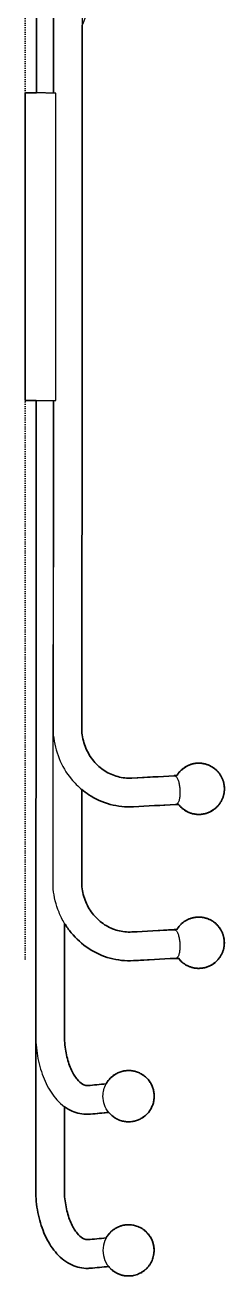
# Model space of a CAD drawing. Header units: millimetres. Extents: x 43 to 2212, y -454 to 621.
# Drawn here: x 1297 to 1395, y -451 to 159 of the extents above; entities that cross this region are included whole.
import ezdxf

# ---------------------------------------------------------------- set-up
doc = ezdxf.new("R2010")
doc.units = ezdxf.units.MM
doc.linetypes.add('Dots', pattern=[1, 0, -1])
doc.layers.add('Blocks', color=7, linetype='Continuous')
for name, color, linetype, lineweight, true_color in [('Blocks$Inner', 7, 'Continuous', 25, 0x007f00), ('Blocks$Outline', 7, 'Continuous', 35, 0xff3f3f), ('Groud', 7, 'Dots', 25, 0x243775)]:
    doc.layers.add(name, color=color, linetype=linetype, lineweight=lineweight, true_color=true_color)

# ---------------------------------------------------------------- blocks, each defined once
blk = doc.blocks.new('Coat Tree Wall Rack Right')
at = {"layer": 'Blocks$Inner'}
for p, q in [((27.98, 261.31), (27.88, 43.9)), ((5.52, 135.01), (5.5, 75)), ((2.72, 75), (0.23, 75)), ((27.84, -43.95), (27.75, -237.19)), ((14.97, -74.82), (14.97, -53.15)), ((-0.03, -73.83), (-0.03, -74.83)), ((0.17, -75.03), (2.65, -75.04)), ((5.26, -463), (5.43, -75.04)), ((52.12, -259.18), (72.96, -258.03)), ((73.05, -257.92), (73.8, -257.88)), ((27.74, -264.79), (27.72, -312.21)), ((73.73, -272), (52.9, -273.16)), ((74.58, -272.06), (73.83, -272.1)), ((19.31, -330.05), (19.28, -387.32)), ((73.77, -332.95), (73.02, -332.99)), ((73.79, -347.17), (74.54, -347.13)), ((5.28, -387.74), (5.3, -387.95)), ((30.59, -409.15), (39.56, -408.3)), ((19.27, -419.42), (19.25, -462.37)), ((31.9, -423.09), (40.87, -422.24)), ((5.25, -462.79), (5.26, -463)), ((30.58, -484.27), (39.55, -483.46)), ((31.84, -498.21), (40.81, -497.41))]:
    blk.add_line(p, q, dxfattribs=at)
for points in [[(13.99, 284.99), (13.91, 110.68), (13.9, 74.99), (13.91, 110.68), (13.96, 209.97)], [(27.91, 108.14), (27.88, 43.88), (27.85, -36.1)], [(0.03, 74.8), (-0.03, -74.8), (-0.03, -74.83)], [(14.98, -53.72), (15.03, 66.28), (15.03, 74.78)], [(27.88, 36.05), (27.85, -36.12), (27.75, -237.19)], [(13.75, -313.26), (13.72, -312.92), (13.84, -75.03), (13.75, -237.9), (13.79, -238.25)], [(52.1, -334.22), (72.63, -333.11), (72.93, -333.09)], [(73.69, -347.07), (73.39, -347.09), (52.86, -348.2)]]:
    blk.add_lwpolyline(points, dxfattribs=at)
at = {"layer": 'Blocks$Inner', "extrusion": (0, 0, -1)}
blk.add_circle((-50.49, -489.51), 12.5, dxfattribs=at)
at = {"layer": 'Blocks$Inner'}
for centre, radius, start, end in [((0.23, 74.8), 0.2, 90.0876, 179.97384), ((0.17, -74.83), 0.2, 179.97384, 269.86008), ((84.76, -339.46), 12.5, 217.49572, 148.7261)]:
    blk.add_arc(centre, radius, start, end, dxfattribs=at)
at = {"layer": 'Blocks$Inner', "extrusion": (0, 0, -1)}
for centre, start, end in [((-84.79, -264.38), 31.99839, 321.67547), ((-84.79, -264.38), 31.22593, 31.99839), ((-84.79, -264.38), 321.67547, 322.44793), ((-50.53, -414.3), 28.68284, 320.57125), ((-50.53, -414.3), 0, 28.68284), ((-50.53, -414.3), 320.57125, 0)]:
    blk.add_arc(centre, 12.5, start, end, dxfattribs=at)
at = {"layer": 'Blocks$Inner'}
for points, knots in [([(61.45, 142.74), (57.53, 142.38), (53.56, 140.98), (45.55, 135.74), (41.56, 131.89), (34.23, 121.87), (30.9, 115.71), (28.06, 108.53), (27.99, 108.34), (27.91, 108.14)], [144.9165345, 144.9165345, 144.9165345, 144.9165345, 145.2199279, 145.2199279, 145.5235537, 145.5235537, 145.8271795, 145.8271795, 145.8354726, 145.8354726, 145.8354726, 145.8354726]), ([(6.18, 75), (5.91, 75), (5.63, 75), (5.06, 75), (4.77, 75), (4.19, 75), (3.9, 75), (3.31, 75), (3.02, 75), (2.72, 75)], [129.6423422, 129.6423422, 129.6423422, 129.6423422, 129.703577, 129.703577, 129.765278, 129.765278, 129.826979, 129.826979, 129.8882139, 129.8882139, 129.8882139, 129.8882139]), ([(15.03, 74.78), (15.03, 74.8), (15.03, 74.82), (15.01, 74.87), (15, 74.89), (14.98, 74.92), (14.97, 74.93), (14.94, 74.95), (14.93, 74.95), (14.91, 74.96), (14.9, 74.97), (14.89, 74.97), (14.89, 74.97), (14.87, 74.97), (14.87, 74.98), (14.85, 74.98), (14.85, 74.98), (14.84, 74.98), (14.84, 74.98), (14.82, 74.98), (14.82, 74.98), (14.78, 74.98), (14.74, 74.98), (14.6, 74.98), (14.46, 74.98), (14.17, 74.98), (14.07, 74.99), (13.84, 74.99), (13.71, 74.99), (13.43, 74.99), (13.28, 74.99), (12.96, 74.99), (12.79, 74.99), (12.43, 74.99), (12.24, 74.99), (11.84, 74.99), (11.63, 74.99), (11.19, 74.99), (10.96, 74.99), (10.49, 74.99), (10.24, 74.99), (9.74, 75), (9.48, 75), (8.94, 75), (8.66, 75), (8.09, 75), (7.8, 75), (7.21, 75), (6.91, 75), (6.47, 75), (6.32, 75), (6.18, 75)], [128.49988, 128.49988, 128.49988, 128.49988, 128.500319, 128.500319, 128.501062, 128.501062, 128.501543, 128.501543, 128.502743, 128.502743, 128.504281, 128.504281, 128.505351, 128.505351, 128.508557, 128.508557, 128.517235, 128.517235, 128.534589, 128.534589, 128.569297, 128.569297, 128.638714, 128.638714, 128.777547, 128.777547, 128.846627, 128.846627, 128.916379, 128.916379, 128.986132, 128.986132, 129.055214, 129.055214, 129.124294, 129.124294, 129.194047, 129.194047, 129.2638, 129.2638, 129.33288, 129.33288, 129.401961, 129.401961, 129.471714, 129.471714, 129.541466, 129.541466, 129.610547, 129.610547, 129.642342, 129.642342, 129.642342, 129.642342]), ([(5.43, -75.04), (5.8, -75.04), (6.17, -75.04), (6.84, -75.04), (7.14, -75.04), (7.73, -75.04), (8.03, -75.04), (8.59, -75.04), (8.87, -75.04), (9.41, -75.03), (9.67, -75.03), (10.17, -75.03), (10.42, -75.03), (10.89, -75.03), (11.12, -75.03), (11.56, -75.03), (11.77, -75.03), (12.17, -75.03), (12.36, -75.03), (12.72, -75.03), (12.89, -75.03), (13.21, -75.03), (13.36, -75.03), (13.64, -75.03), (13.77, -75.03), (14, -75.03), (14.11, -75.03), (14.39, -75.03), (14.53, -75.03), (14.67, -75.02), (14.71, -75.02), (14.75, -75.02), (14.76, -75.02), (14.77, -75.02), (14.77, -75.02), (14.78, -75.02), (14.79, -75.02), (14.8, -75.02), (14.8, -75.02), (14.82, -75.02), (14.82, -75.01), (14.83, -75.01), (14.84, -75.01), (14.86, -75), (14.87, -74.99), (14.9, -74.97), (14.91, -74.96), (14.93, -74.94), (14.95, -74.91), (14.96, -74.86), (14.97, -74.84), (14.97, -74.82)], [2.994706, 2.994706, 2.994706, 2.994706, 3.07693, 3.07693, 3.14601, 3.14601, 3.215763, 3.215763, 3.285516, 3.285516, 3.354596, 3.354596, 3.423677, 3.423677, 3.49343, 3.49343, 3.563183, 3.563183, 3.632263, 3.632263, 3.701345, 3.701345, 3.771098, 3.771098, 3.84085, 3.84085, 3.90993, 3.90993, 4.048763, 4.048763, 4.118179, 4.118179, 4.152888, 4.152888, 4.170242, 4.170242, 4.178919, 4.178919, 4.182125, 4.182125, 4.183196, 4.183196, 4.184733, 4.184733, 4.185934, 4.185934, 4.186415, 4.186415, 4.187158, 4.187158, 4.187596, 4.187596, 4.187596, 4.187596]), ([(27.75, -237.19), (28.04, -239.72), (28.68, -242.19), (30.63, -246.81), (31.93, -248.95), (35.05, -252.71), (36.87, -254.33), (40.86, -256.9), (43.02, -257.86), (47.5, -259.06), (49.82, -259.3), (52.12, -259.18)], [273.238933, 273.238933, 273.238933, 273.238933, 273.540026, 273.540026, 273.841127, 273.841127, 274.142227, 274.142227, 274.443327, 274.443327, 274.744428, 274.744428, 274.744428, 274.744428]), ([(13.79, -238.25), (14.17, -242.14), (15.13, -245.97), (18.08, -253.18), (20.09, -256.56), (24.1, -261.46), (25.85, -263.22), (27.74, -264.79)], [497.5758364, 497.5758364, 497.5758364, 497.5758364, 497.8795237, 497.8795237, 498.1832109, 498.1832109, 498.3770706, 498.3770706, 498.3770706, 498.3770706]), ([(73.8, -257.88), (73.88, -257.87), (73.96, -257.86), (74.1, -257.81), (74.15, -257.79), (74.21, -257.75), (74.23, -257.73), (74.23, -257.73)], [0.7365486, 0.7365486, 0.7365486, 0.7365486, 0.8234392, 0.8234392, 0.9103297, 0.9103297, 0.9972202, 0.9972202, 0.9972202, 0.9972202]), ([(74.23, -257.73), (74.23, -257.73), (74.21, -257.75), (74.17, -257.8), (74.14, -257.84), (74.1, -257.9)], [0.9972202, 0.9972202, 0.9972202, 0.9972202, 1.0833479, 1.0833479, 1.1700477, 1.1700477, 1.1700477, 1.1700477]), ([(52.9, -273.16), (49.08, -273.37), (45.24, -272.96), (37.85, -270.96), (34.32, -269.37), (29.94, -266.5), (28.82, -265.68), (27.74, -264.79)], [319.619708, 319.619708, 319.619708, 319.619708, 319.9233953, 319.9233953, 320.2270826, 320.2270826, 320.3369103, 320.3369103, 320.3369103, 320.3369103]), ([(75.02, -272.16), (75.02, -272.16), (75.01, -272.14), (74.94, -272.11), (74.89, -272.09), (74.75, -272.06), (74.67, -272.05), (74.58, -272.06)], [64.8776579, 64.8776579, 64.8776579, 64.8776579, 64.9645485, 64.9645485, 65.051439, 65.051439, 65.1383295, 65.1383295, 65.1383295, 65.1383295]), ([(74.88, -272), (74.92, -272.05), (74.96, -272.09), (75.01, -272.14), (75.02, -272.16), (75.02, -272.16)], [64.7048304, 64.7048304, 64.7048304, 64.7048304, 64.7915303, 64.7915303, 64.8776579, 64.8776579, 64.8776579, 64.8776579]), ([(19.31, -330.05), (18.26, -328.31), (17.34, -326.48), (15.09, -320.99), (14.14, -317.16), (13.75, -313.26)], [95.6556556, 95.6556556, 95.6556556, 95.6556556, 95.8146545, 95.8146545, 96.1183418, 96.1183418, 96.1183418, 96.1183418]), ([(27.72, -312.21), (28, -314.74), (28.65, -317.21), (30.6, -321.84), (31.9, -323.98), (35.02, -327.74), (36.84, -329.36), (40.83, -331.94), (42.99, -332.9), (47.48, -334.11), (49.79, -334.35), (52.1, -334.22)], [545.797049, 545.797049, 545.797049, 545.797049, 546.098146, 546.098146, 546.399248, 546.399248, 546.700349, 546.700349, 547.001451, 547.001451, 547.302552, 547.302552, 547.302552, 547.302552]), ([(52.86, -348.2), (49.04, -348.41), (45.2, -348), (37.81, -346), (34.28, -344.4), (27.85, -340.19), (24.95, -337.57), (21.33, -333.15), (20.27, -331.63), (19.31, -330.05)], [94.599905, 94.599905, 94.599905, 94.599905, 94.903593, 94.903593, 95.20728, 95.20728, 95.510967, 95.510967, 95.655656, 95.655656, 95.655656, 95.655656]), ([(74.16, -332.83), (74.16, -332.83), (74.16, -332.83), (74.12, -332.85), (74.07, -332.88), (73.94, -332.92), (73.86, -332.94), (73.77, -332.95)], [61.8485971, 61.8485971, 61.8485971, 61.8485971, 61.8602282, 61.8602282, 61.9469742, 61.9469742, 62.0337203, 62.0337203, 62.0337203, 62.0337203]), ([(74.07, -332.97), (74.11, -332.91), (74.14, -332.87), (74.18, -332.81), (74.2, -332.8), (74.2, -332.8), (74.19, -332.81), (74.16, -332.83)], [61.5999901, 61.5999901, 61.5999901, 61.5999901, 61.6867362, 61.6867362, 61.7734822, 61.7734822, 61.8485971, 61.8485971, 61.8485971, 61.8485971]), ([(74.54, -347.13), (74.63, -347.12), (74.71, -347.13), (74.84, -347.16), (74.9, -347.18), (74.94, -347.2), (74.94, -347.2), (74.94, -347.2)], [-2.3703529, -2.3703529, -2.3703529, -2.3703529, -2.2836069, -2.2836069, -2.1968609, -2.1968609, -2.1852298, -2.1852298, -2.1852298, -2.1852298]), ([(74.94, -347.2), (74.97, -347.21), (74.98, -347.22), (74.98, -347.22), (74.97, -347.21), (74.92, -347.16), (74.88, -347.12), (74.84, -347.07)], [-2.1852298, -2.1852298, -2.1852298, -2.1852298, -2.1101148, -2.1101148, -2.0233688, -2.0233688, -1.9366228, -1.9366228, -1.9366228, -1.9366228]), ([(5.3, -387.95), (5.51, -391.57), (6.04, -395.15), (7.71, -401.97), (8.85, -405.21), (11.74, -411.13), (13.49, -413.81), (16.71, -417.33), (17.94, -418.45), (19.27, -419.42)], [0, 0, 0, 0, 0.303687, 0.303687, 0.607375, 0.607375, 0.911062, 0.911062, 1.074814, 1.074814, 1.074814, 1.074814]), ([(19.28, -387.32), (19.45, -390.02), (19.85, -392.66), (21.01, -397.49), (21.78, -399.69), (23.51, -403.39), (24.46, -404.91), (26.33, -407.2), (27.24, -407.97), (28.87, -408.96), (29.52, -409.13), (30.27, -409.17), (30.43, -409.16), (30.59, -409.15)], [1.683602, 1.683602, 1.683602, 1.683602, 1.974593, 1.974593, 2.26071, 2.26071, 2.537582, 2.537582, 2.809495, 2.809495, 3.111741, 3.111741, 3.194818, 3.194818, 3.194818, 3.194818]), ([(19.27, -419.42), (20.41, -420.24), (21.62, -420.96), (25.36, -422.65), (28.07, -423.24), (31.16, -423.14), (31.53, -423.12), (31.9, -423.09)], [2.7511957, 2.7511957, 2.7511957, 2.7511957, 2.8911312, 2.8911312, 3.1581712, 3.1581712, 3.1948185, 3.1948185, 3.1948185, 3.1948185]), ([(5.26, -463), (5.48, -466.62), (6, -470.2), (7.67, -477.03), (8.81, -480.27), (11.7, -486.19), (13.45, -488.88), (17.63, -493.46), (20.07, -495.37), (25.3, -497.76), (28.03, -498.35), (31.11, -498.27), (31.48, -498.25), (31.84, -498.21)], [0, 0, 0, 0, 0.303687, 0.303687, 0.607375, 0.607375, 0.911062, 0.911062, 1.214749, 1.214749, 1.482456, 1.482456, 1.518436, 1.518436, 1.518436, 1.518436]), ([(19.25, -462.37), (19.42, -465.07), (19.82, -467.71), (20.98, -472.55), (21.75, -474.76), (23.48, -478.47), (24.43, -480), (26.31, -482.29), (27.23, -483.07), (28.86, -484.07), (29.52, -484.25), (30.26, -484.29), (30.42, -484.29), (30.58, -484.27)], [44.030752, 44.030752, 44.030752, 44.030752, 44.321779, 44.321779, 44.607982, 44.607982, 44.884968, 44.884968, 45.156822, 45.156822, 45.459071, 45.459071, 45.541989, 45.541989, 45.541989, 45.541989])]:
    blk.add_open_spline(points, degree=3, knots=knots, dxfattribs=at)
for points in [[(2.65, -75.04), (3.6, -75.04), (4.53, -75.04), (5.43, -75.04)], [(72.66, -258.04), (72.78, -257.97), (72.91, -257.93), (73.05, -257.92)], [(73.83, -272.1), (73.7, -272.11), (73.56, -272.08), (73.43, -272.02)], [(73.02, -332.99), (72.89, -332.99), (72.75, -333.04), (72.63, -333.11)], [(73.39, -347.09), (73.52, -347.15), (73.66, -347.17), (73.79, -347.17)], [(19.28, -387.32), (19.28, -387.32), (19.28, -387.33), (19.28, -387.33)]]:
    blk.add_open_spline(points, degree=3, dxfattribs=at)
for points, knots in [([(72.96, -258.03), (75.17, -257.9), (75.56, -264.89), (75.95, -271.88), (73.73, -272)], [295.611272, 295.611272, 295.611272, 297.182068, 297.182068, 298.752864, 298.752864, 298.752864]), ([(72.93, -333.09), (75.15, -332.97), (75.53, -339.96), (75.91, -346.95), (73.69, -347.07)], [568.168351, 568.168351, 568.168351, 569.739147, 569.739147, 571.309943, 571.309943, 571.309943])]:
    blk.add_rational_spline(points, [1, 0.707106781187, 1, 0.707106781187, 1], degree=2, knots=knots, dxfattribs=at)
at = {"layer": 'Blocks$Outline'}
for points in [[(27.91, 108.14), (27.88, 43.9)], [(27.84, -43.95), (27.75, -237.19)], [(-0.03, -56.92), (-0.03, -56.91)], [(-0.03, -63.12), (-0.03, -63.11)], [(5.26, -463), (5.43, -75.04)]]:
    blk.add_lwpolyline(points, dxfattribs=at)
for points, knots in [([(5.5, 75), (5.5, 95), (5.51, 115.01), (5.52, 135.01), (5.52, 135.75), (5.53, 136.49), (5.67, 146.74), (6.62, 156.22), (9.75, 172.43), (11.62, 179.32), (13.95, 185.76)], [-61.577574, -61.577574, -61.577574, -61.577574, -1.571662, -1.571662, -1.571662, -1.548036, -1.548036, -1.244296, -1.244296, -1.004297, -1.004297, -1.004297, -1.004297]), ([(27.88, 43.9), (27.88, 43.89), (27.88, 43.88), (27.88, 43.88), (27.88, 41.27), (27.87, 14.61), (27.86, -12.05), (27.85, -36.1)], [210.082936, 210.082936, 210.082936, 210.082936, 210.101985, 210.101985, 210.101985, 217.929258, 290.082862, 290.082862, 290.082862, 290.082862]), ([(27.85, -36.1), (27.85, -36.11), (27.85, -36.12), (27.85, -36.12), (27.85, -38.73), (27.84, -41.34), (27.84, -43.95)], [72.153604, 72.153604, 72.153604, 72.153604, 72.172653, 72.172653, 72.172653, 79.995874, 79.995874, 79.995874, 79.995874]), ([(27.75, -237.19), (28.04, -239.72), (28.68, -242.19), (30.63, -246.81), (31.93, -248.95), (35.05, -252.71), (36.87, -254.33), (40.86, -256.9), (43.02, -257.86), (47.5, -259.06), (49.82, -259.3), (52.12, -259.18), (58.97, -258.8), (65.81, -258.42), (72.66, -258.04)], [273.238935, 273.238935, 273.238935, 273.238935, 273.540019, 273.540019, 273.841119, 273.841119, 274.14222, 274.14222, 274.44332, 274.44332, 274.74442, 274.74442, 274.74442, 295.308018, 295.308018, 295.308018, 295.308018]), ([(72.66, -258.04), (72.78, -257.97), (72.91, -257.93), (73.05, -257.92), (73.3, -257.91), (73.55, -257.89), (73.8, -257.88), (73.88, -257.87), (73.96, -257.86), (74.1, -257.81), (74.15, -257.79), (74.18, -257.76), (74.19, -257.76), (74.19, -257.76)], [-0.177258, -0.177258, -0.177258, -0.177258, -0.017505, -0.017505, -0.017505, 0.736549, 0.736549, 0.736549, 0.823439, 0.823439, 0.91033, 0.91033, 0.922295, 0.922295, 0.922295, 0.922295]), ([(27.74, -264.79), (27.74, -280.6), (27.73, -296.4), (27.72, -312.21), (28, -314.74), (28.65, -317.21), (30.6, -321.84), (31.9, -323.98), (35.02, -327.74), (36.84, -329.36), (40.83, -331.94), (42.99, -332.9), (47.48, -334.11), (49.79, -334.35), (52.1, -334.22), (58.94, -333.85), (65.78, -333.48), (72.63, -333.11), (72.63, -333.11), (72.63, -333.11), (72.63, -333.11)], [498.377071, 498.377071, 498.377071, 498.377071, 545.796932, 545.796932, 545.796932, 546.098029, 546.098029, 546.399131, 546.399131, 546.700232, 546.700232, 547.001334, 547.001334, 547.302435, 547.302435, 547.302435, 567.864824, 567.864824, 567.864824, 567.86558, 567.86558, 567.86558, 567.86558]), ([(73.43, -272.02), (66.58, -272.4), (59.74, -272.78), (52.9, -273.16), (49.08, -273.37), (45.24, -272.96), (37.85, -270.96), (34.32, -269.37), (29.94, -266.5), (28.82, -265.68), (27.74, -264.79)], [299.056103, 299.056103, 299.056103, 299.056103, 319.619701, 319.619701, 319.619701, 319.923388, 319.923388, 320.227075, 320.227075, 320.336903, 320.336903, 320.336903, 320.336903]), ([(74.99, -272.13), (74.98, -272.13), (74.98, -272.13), (74.94, -272.11), (74.89, -272.09), (74.75, -272.06), (74.67, -272.05), (74.58, -272.06), (74.33, -272.07), (74.08, -272.08), (73.83, -272.1), (73.7, -272.11), (73.56, -272.08), (73.43, -272.02)], [64.952584, 64.952584, 64.952584, 64.952584, 64.964548, 64.964548, 65.051439, 65.051439, 65.13833, 65.13833, 65.13833, 65.892383, 65.892383, 65.892383, 66.052136, 66.052136, 66.052136, 66.052136]), ([(19.31, -330.05), (19.3, -349.14), (19.29, -368.23), (19.28, -387.32), (19.28, -387.32), (19.28, -387.32), (19.28, -387.33), (19.28, -387.33)], [0, 0, 0, 0, 57.274374, 57.275377, 57.275377, 57.275377, 57.279721, 57.279721, 57.279721, 57.279721]), ([(52.86, -348.2), (49.04, -348.41), (45.2, -348), (37.81, -346), (34.28, -344.4), (27.85, -340.19), (24.95, -337.57), (21.33, -333.15), (20.27, -331.63), (19.31, -330.05)], [94.599905, 94.599905, 94.599905, 94.599905, 94.903593, 94.903593, 95.20728, 95.20728, 95.510967, 95.510967, 95.65565, 95.65565, 95.65565, 95.65565]), ([(72.63, -333.11), (72.75, -333.04), (72.89, -332.99), (73.02, -332.99), (73.27, -332.97), (73.52, -332.96), (73.77, -332.95), (73.86, -332.94), (73.94, -332.92), (74.07, -332.88), (74.12, -332.85), (74.16, -332.83), (74.16, -332.83), (74.16, -332.83)], [-62.94747, -62.94747, -62.94747, -62.94747, -62.787736, -62.787736, -62.787736, -62.03372, -62.03372, -62.03372, -61.946974, -61.946974, -61.860228, -61.860228, -61.848597, -61.848597, -61.848597, -61.848597]), ([(73.39, -347.09), (73.39, -347.09), (73.39, -347.09), (73.39, -347.09), (66.54, -347.46), (59.7, -347.83), (52.86, -348.2)], [571.612373, 571.612373, 571.612373, 571.612373, 571.613236, 571.613236, 571.613236, 592.175625, 592.175625, 592.175625, 592.175625]), ([(74.94, -347.2), (74.94, -347.2), (74.94, -347.2), (74.9, -347.18), (74.84, -347.16), (74.71, -347.13), (74.63, -347.12), (74.54, -347.13), (74.29, -347.14), (74.04, -347.15), (73.79, -347.17), (73.66, -347.17), (73.52, -347.15), (73.39, -347.09)], [2.18523, 2.18523, 2.18523, 2.18523, 2.196861, 2.196861, 2.283607, 2.283607, 2.370353, 2.370353, 2.370353, 3.124369, 3.124369, 3.124369, 3.284122, 3.284122, 3.284122, 3.284122]), ([(19.28, -387.33), (19.28, -387.33), (19.46, -390.02), (19.85, -392.66), (21.01, -397.49), (21.78, -399.69), (23.51, -403.39), (24.46, -404.91), (26.33, -407.2), (27.24, -407.97), (28.87, -408.96), (29.52, -409.13), (30.27, -409.17), (30.43, -409.16), (30.59, -409.15), (33.58, -408.87), (36.57, -408.59), (39.56, -408.3)], [1.683695, 1.683695, 1.683695, 1.683695, 1.683695, 1.974576, 1.974576, 2.260693, 2.260693, 2.537565, 2.537565, 2.809478, 2.809478, 3.111726, 3.111726, 3.194803, 3.194803, 3.194803, 12.205689, 12.205689, 12.205689, 12.205689]), ([(19.27, -419.42), (19.26, -433.74), (19.26, -448.05), (19.25, -462.37), (19.25, -462.37), (19.25, -462.37), (19.42, -465.07), (19.82, -467.71), (20.98, -472.55), (21.75, -474.76), (23.48, -478.47), (24.43, -480), (26.31, -482.29), (27.23, -483.07), (28.86, -484.07), (29.52, -484.25), (30.26, -484.29), (30.42, -484.29), (30.58, -484.27), (33.57, -484), (36.56, -483.73), (39.55, -483.46)], [1.074814, 1.074814, 1.074814, 1.074814, 44.030752, 44.030752, 44.030752, 44.03076, 44.030776, 44.321779, 44.321779, 44.607982, 44.607982, 44.884968, 44.884968, 45.156822, 45.156822, 45.459071, 45.459071, 45.541989, 45.541989, 45.541989, 54.545824, 54.545824, 54.545824, 54.545824]), ([(40.87, -422.24), (37.88, -422.52), (34.89, -422.81), (31.9, -423.09), (31.53, -423.12), (31.16, -423.14), (28.07, -423.24), (25.36, -422.65), (21.62, -420.96), (20.41, -420.24), (19.27, -419.42)], [-12.205689, -12.205689, -12.205689, -12.205689, -3.194818, -3.194818, -3.194818, -3.158171, -3.158171, -2.891131, -2.891131, -2.751196, -2.751196, -2.751196, -2.751196]), ([(40.81, -497.41), (37.82, -497.68), (34.83, -497.95), (31.84, -498.21), (31.48, -498.25), (31.11, -498.27), (28.03, -498.35), (25.3, -497.76), (20.07, -495.37), (17.63, -493.46), (13.45, -488.88), (11.7, -486.19), (8.81, -480.27), (7.67, -477.03), (6, -470.2), (5.48, -466.62), (5.26, -463)], [-10.522271, -10.522271, -10.522271, -10.522271, -1.518436, -1.518436, -1.518436, -1.482456, -1.482456, -1.214749, -1.214749, -0.911062, -0.911062, -0.607375, -0.607375, -0.303687, -0.303687, 0, 0, 0, 0])]:
    blk.add_open_spline(points, degree=3, knots=knots, dxfattribs=at)
for points, weights, degree, knots in [([(-0.03, -56.91), (-0.01, -13.01), (0.01, 30.9), (0.03, 74.8), (0.03, 74.92), (0.12, 75), (0.23, 75), (1.06, 75), (1.89, 75), (2.72, 75), (3.02, 75), (3.31, 75), (3.9, 75), (4.19, 75), (4.77, 75), (5.06, 75), (5.4, 75), (5.45, 75), (5.5, 75)], [1, 1, 1, 1, 0.805205593364, 0.805205593364, 1, 1, 1, 1, 1, 1, 1, 1, 1, 1, 1, 1, 1], 3, [-264.396799, -264.396799, -264.396799, -264.396799, -132.687475, -132.687475, -132.687475, -132.373713, -132.373713, -132.373713, -129.888214, -129.888214, -129.888214, -129.826979, -129.826979, -129.765278, -129.765278, -129.703577, -129.703577, -129.692772, -129.692772, -129.692772, -129.692772]), ([(5.43, -75.04), (4.53, -75.04), (3.6, -75.04), (2.65, -75.04), (1.82, -75.03), (0.99, -75.03), (0.17, -75.03), (0.05, -75.03), (-0.03, -74.95), (-0.03, -74.83), (-0.03, -74.83), (-0.03, -74.5), (-0.03, -74.16), (-0.03, -73.83)], [1, 1, 1, 1, 1, 1, 1, 0.80523706699, 0.80520559294, 0.99996852595, 1, 1, 1, 1], 3, [-2.994706, -2.994706, -2.994706, -2.994706, -2.799263, -2.799263, -2.799263, -0.313762, -0.313762, -0.313762, -0.000051, 0, 0, 0, 0.999999, 0.999999, 0.999999, 0.999999]), ([(74.19, -257.76), (74.19, -257.76), (74.19, -257.76), (74.19, -257.76), (77.19, -252.97), (82.43, -250.87), (87.91, -252.28), (93.38, -253.68), (96.96, -258.05), (97.27, -263.69), (97.59, -269.33), (94.5, -274.07), (89.22, -276.07), (83.94, -278.07), (78.49, -276.57), (74.99, -272.13), (74.99, -272.13), (74.99, -272.13), (74.99, -272.13)], [0.999999994423, 0.999999996282, 0.999999998141, 1, 0.871240660009, 0.871240660009, 1, 0.871240660009, 0.871240660009, 1, 0.871240660009, 0.871240660009, 1, 0.871240660009, 0.871240660009, 1, 0.999999998141, 0.999999996282, 0.999999994423], 3, [1.338551, 1.338551, 1.338551, 1.338551, 1.338572, 1.338572, 1.338572, 17.138006, 17.138006, 17.138006, 32.937439, 32.937439, 32.937439, 48.736873, 48.736873, 48.736873, 64.536306, 64.536306, 64.536306, 64.536327, 64.536327, 64.536327, 64.536327]), ([(74.16, -332.83), (77.15, -328.06), (82.36, -325.97), (87.8, -327.34), (93.31, -328.72), (96.93, -333.1), (97.24, -338.78), (97.55, -344.46), (94.43, -349.21), (89.1, -351.18), (83.83, -353.13), (78.43, -351.61), (74.94, -347.2)], [0.995612792581, 0.869919794208, 0.871382196681, 1, 0.869902975253, 0.869902975253, 1, 0.869902975253, 0.869902975253, 1, 0.871382196681, 0.869919794208, 0.995612792581], 3, [-61.419385, -61.419385, -61.419385, -61.419385, -45.715837, -45.715837, -45.715837, -29.831684, -29.831684, -29.831684, -13.94753, -13.94753, -13.94753, 1.756018, 1.756018, 1.756018, 1.756018]), ([(39.56, -408.3), (44, -400.19), (53.05, -402.06), (62.11, -403.93), (62.97, -413.13), (63.84, -422.34), (55.29, -425.86), (46.74, -429.38), (40.87, -422.24)], [1, 0.804001654477, 1, 0.804001654477, 1, 0.804001654477, 1, 0.804001654477, 1], 2, [6.257626, 6.257626, 6.257626, 22.177668, 22.177668, 38.097711, 38.097711, 54.017754, 54.017754, 69.937797, 69.937797, 69.937797]), ([(39.55, -483.46), (43.12, -477.01), (50.49, -477.01), (62.99, -477.01), (62.99, -489.51), (62.99, -502.01), (50.49, -502.01), (44.56, -502.01), (40.81, -497.41)], [0.870608635935, 0.803576567435, 1, 0.707106781187, 1, 0.707106781187, 1, 0.835652937751, 0.855741397631], 2, [6.467134, 6.467134, 6.467134, 19.634954, 19.634954, 39.269908, 39.269908, 58.904862, 58.904862, 69.922349, 69.922349, 69.922349])]:
    blk.add_rational_spline(points, weights, degree=degree, knots=knots, dxfattribs=at)
for points in [[(-0.03, -63.11), (-0.03, -61.05), (-0.03, -58.98), (-0.03, -56.92)], [(-0.03, -73.83), (-0.03, -70.26), (-0.03, -66.69), (-0.03, -63.12)]]:
    blk.add_open_spline(points, degree=3, dxfattribs=at)

msp = doc.modelspace()

# ---------------------------------------------------------------- linework, layer by layer
at = {"layer": 'Groud'}
msp.add_lwpolyline([(1297.22, -296.22), (1297.22, 398.53)], dxfattribs=at)

# ---------------------------------------------------------------- block references
at = {"layer": 'Blocks'}
msp.add_blockref('Coat Tree Wall Rack Right', (1297.21, 51.15), dxfattribs=at)

doc.saveas('drawing.dxf')
